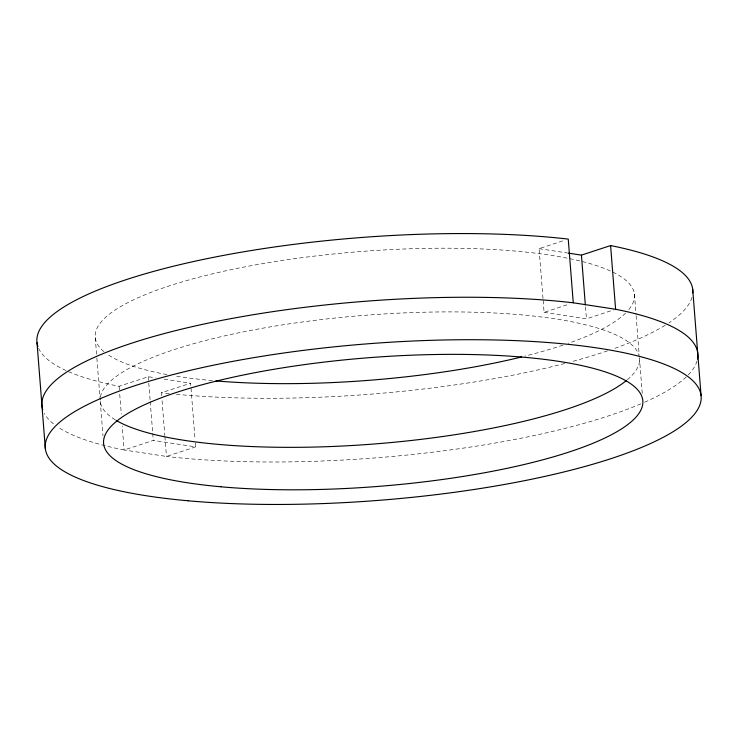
<?xml version="1.0" encoding="UTF-8"?>
<svg xmlns="http://www.w3.org/2000/svg" width="738" height="738" viewBox="0 0 738 738"><rect width="100%" height="100%" fill="white"/><g stroke="black" fill="none" stroke-linecap="round" stroke-linejoin="round"><path stroke-width="0.55" stroke-dasharray="3.69 2.77" d="M38.625 348.308A328.954 78.468 -4.5 0 0 119.104 386.278L148.273 376.721L155.331 377.801M542.993 298.42L539.072 248.66L564.598 240.293M161.687 395.743L161.456 392.754L190.616 383.197L195.007 438.925M195.321 442.911L195.635 446.887L153.283 440.411L124.113 449.977A328.954 78.468 -4.5 0 1 57.481 426.795M543.15 300.412L544.09 312.349L569.607 303.991M195.635 446.887L166.465 456.453L124.113 449.977L122.231 426.084M544.09 312.349L586.433 318.825L613.785 309.868M539.072 248.66L567.31 252.977M164.15 379.147L190.616 383.197M634.431 294.148L636.045 314.619M636.128 315.753L639.173 354.424M642.245 393.419L639.44 357.838A270.468 64.52 -4.5 0 1 627.438 379.673M585.492 306.879L586.433 318.825M162.074 400.716L164.823 435.549M164.897 436.545L166.465 456.453A328.954 78.468 -4.5 0 0 641.036 403.769M148.273 376.721L150.155 400.605M150.229 401.601L152.655 432.45M152.738 433.446L153.283 440.411M119.104 386.278L119.418 390.264M119.731 394.24L121.3 414.147M95.267 337.709L96.789 357.044M96.872 358.179L100.1 399.129M100.276 401.398L102.988 435.835M115.229 419.83A270.468 64.52 -4.5 0 1 100.257 398.059M100.405 396.933A270.468 64.52 -4.5 0 1 369.424 314.951A270.468 64.52 -4.5 0 1 639.274 356.74M691.986 297.349A328.954 78.468 -4.5 0 1 668.849 322.921M665.15 325.292A328.954 78.468 -4.5 0 1 613.047 348.954M607.558 350.845A328.954 78.468 -4.5 0 1 571.323 361.749M564.828 363.465A328.954 78.468 -4.5 0 1 176.096 394.286M169.26 393.612A328.954 78.468 -4.5 0 1 161.456 392.754M103.984 351.694A270.468 64.52 -4.5 0 1 358.954 251.676A270.468 64.52 -4.5 0 1 628.444 310.034M625.603 313.096A270.468 64.52 -4.5 0 1 568.325 343.299M562.919 345.144A270.468 64.52 -4.5 0 1 524.838 356.14M212.406 380.614A270.468 64.52 -4.5 0 1 174.823 375.937M166.954 374.572A270.468 64.52 -4.5 0 1 107.351 354.258M697.004 361.02A328.954 78.468 -4.5 0 1 643.029 402.911M53.45 423.824A328.954 78.468 -4.5 0 1 44.298 413.345"/><path stroke-width="1.11" d="M568.186 253.106L581.424 255.136L610.594 245.569A328.954 78.468 -4.5 0 1 692.798 292.931M42.749 409.664A328.954 78.468 -4.5 0 1 216.179 321.5A328.954 78.468 -4.5 0 1 573.26 302.792L615.603 309.268A328.954 78.468 -4.5 0 1 697.475 359.083M692.678 289.121L701.072 395.596M610.594 245.569L615.603 309.268M581.424 255.136L585.335 304.895M573.26 302.792L568.242 239.103A328.954 78.468 -4.5 0 0 210.21 258.005A328.954 78.468 -4.5 0 0 37.906 346.473M45.332 448.575L37.02 342.727M626.627 380.356A270.468 64.52 -4.5 0 1 374.572 443.962A270.468 64.52 -4.5 0 1 116.134 420.374M521.618 356.943A270.468 64.52 -4.5 0 1 215.874 380.919M188.116 500.788A328.954 78.468 -4.5 0 0 700.251 403.787A328.954 78.468 -4.5 0 0 231.234 361.675A328.954 78.468 -4.5 0 0 188.116 500.788M221.022 486.794A270.468 64.52 -4.5 0 0 642.106 407.044A270.468 64.52 -4.5 0 0 256.473 372.413A270.468 64.52 -4.5 0 0 221.022 486.794"/></g></svg>
